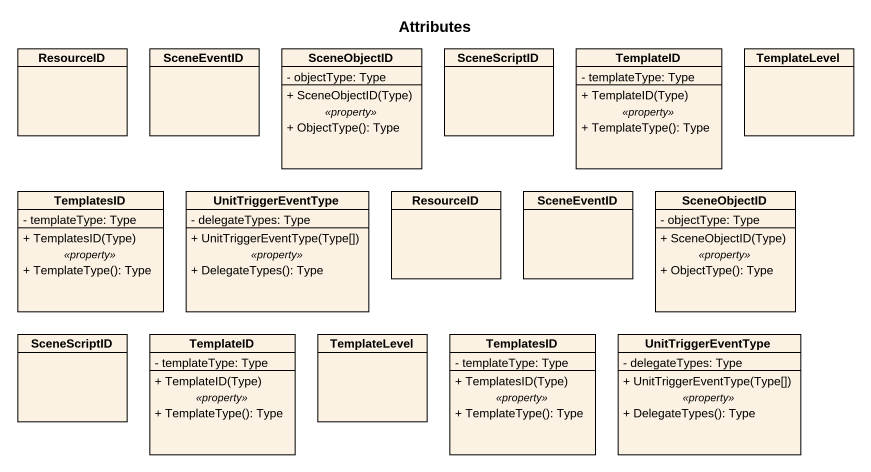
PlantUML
@startuml
title Attributes
hide circle
hide empty members
skinparam classAttributeIconSize 0
class ResourceID
class SceneEventID
class SceneObjectID {
  - objectType: Type
  --
  + SceneObjectID(Type)
  .. <<property>> ..
  + ObjectType(): Type
}
class SceneScriptID
class TemplateID {
  - templateType: Type
  --
  + TemplateID(Type)
  .. <<property>> ..
  + TemplateType(): Type
}
class TemplateLevel
class TemplatesID {
  - templateType: Type
  --
  + TemplatesID(Type)
  .. <<property>> ..
  + TemplateType(): Type
}
class UnitTriggerEventType {
  - delegateTypes: Type
  --
  + UnitTriggerEventType(Type[])
  .. <<property>> ..
  + DelegateTypes(): Type
}
class "ResourceID" as ResourceID_2
class "SceneEventID" as SceneEventID_2
class "SceneObjectID" as SceneObjectID_2 {
  - objectType: Type
  --
  + SceneObjectID(Type)
  .. <<property>> ..
  + ObjectType(): Type
}
class "SceneScriptID" as SceneScriptID_2
class "TemplateID" as TemplateID_2 {
  - templateType: Type
  --
  + TemplateID(Type)
  .. <<property>> ..
  + TemplateType(): Type
}
class "TemplateLevel" as TemplateLevel_2
class "TemplatesID" as TemplatesID_2 {
  - templateType: Type
  --
  + TemplatesID(Type)
  .. <<property>> ..
  + TemplateType(): Type
}
class "UnitTriggerEventType" as UnitTriggerEventType_2 {
  - delegateTypes: Type
  --
  + UnitTriggerEventType(Type[])
  .. <<property>> ..
  + DelegateTypes(): Type
}
@enduml
